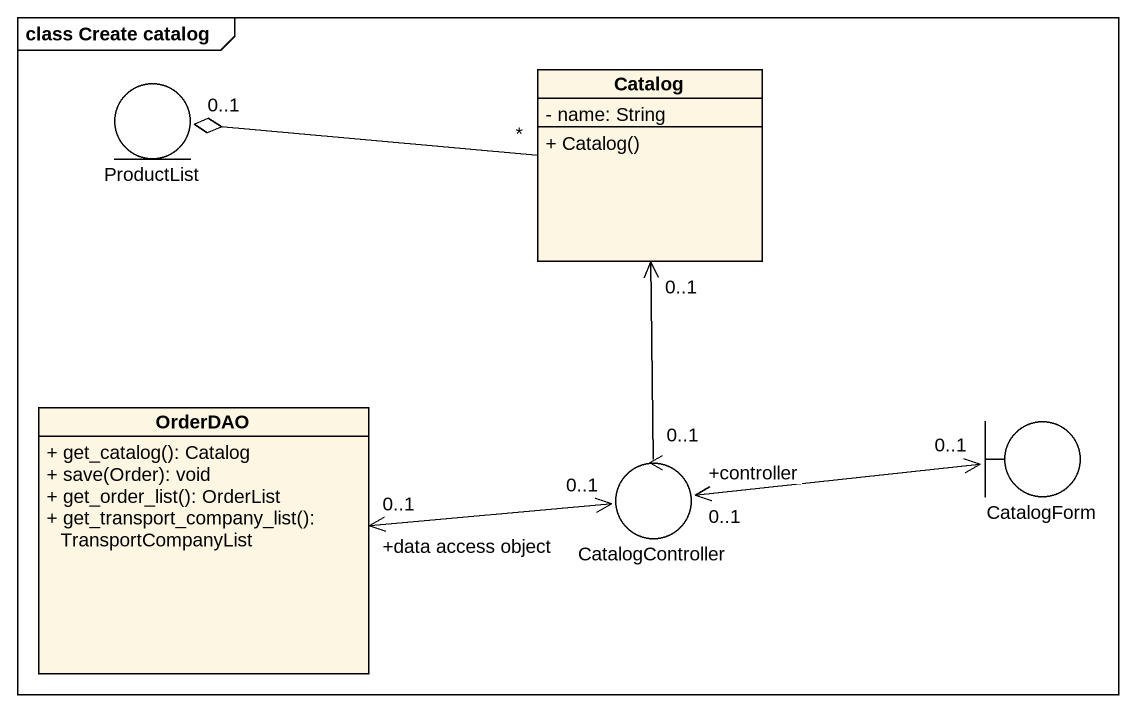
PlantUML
@startuml
mainframe class Create catalog
allowmixing
hide circle
hide empty members
skinparam classAttributeIconSize 0
entity ProductList
class Catalog {
  - name: String
  + Catalog()
}
class OrderDAO {
  + get_catalog(): Catalog
  + save(Order): void
  + get_order_list(): OrderList
  + get_transport_company_list(): TransportCompanyList
}
control CatalogController
boundary CatalogForm
Catalog "*" -left-o "0..1" ProductList
CatalogController "0..1" -up-> "0..1" Catalog
CatalogController "0..1" <-left-> "+data access object\n0..1" OrderDAO
CatalogForm "0..1" <-left-> "+controller\n0..1" CatalogController
@enduml
